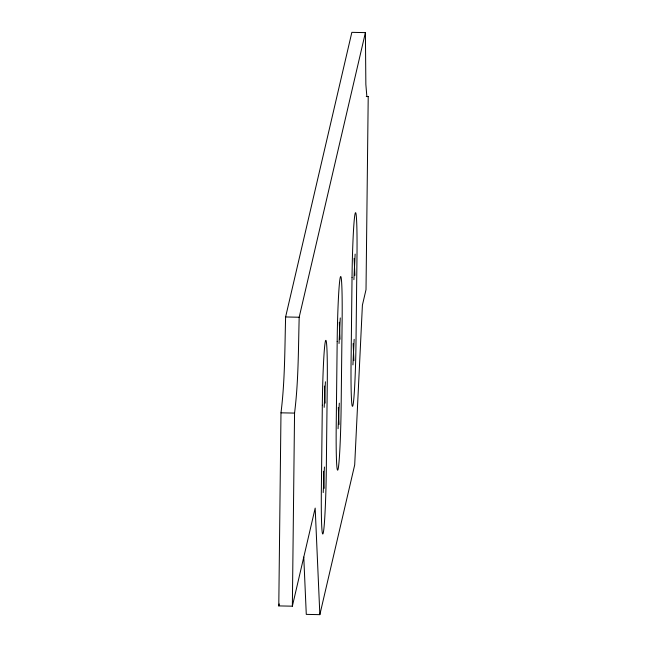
<?xml version="1.0" encoding="UTF-8"?>
<svg xmlns="http://www.w3.org/2000/svg" width="647" height="647" viewBox="0 0 647 647"><rect width="100%" height="100%" fill="white"/><g stroke="black" fill="none" stroke-linecap="round" stroke-linejoin="round"><path stroke-width="0.97" d="M319.853 614.65L315.178 508.089L292.355 606.182L278.784 605.907L280.984 412.826C284.955 381.051 284.761 348.927 285.61 316.965L351.847 32.35L365.409 32.617L365.854 84.442L366.865 96.581L368.216 96.557L366.016 289.646L362.401 305.174L354.693 464.934L319.853 614.65L306.282 614.383L303.775 557.075M292.355 606.182L294.555 413.093C298.526 381.326 298.324 349.202 299.181 317.24L365.409 32.617M324.179 407.351L325.417 381.787M323.209 492.569L324.446 467.013M339.036 343.508L340.273 317.944M338.066 428.735L339.303 403.17M353.893 279.666L355.13 254.109M352.922 364.892L354.152 339.327M278.784 605.907L279.245 603.95M366.275 96.516L368.216 96.557M285.61 316.965L299.181 317.24M280.984 412.826L294.555 413.093M354.135 258.363L354.888 275.412M353.165 343.589L353.909 360.638M339.279 322.206L340.031 339.254M338.308 407.424L339.06 424.472M324.422 386.041L325.174 403.089M323.451 471.267L324.204 488.315M322.319 405.208L321.349 490.434A54.332 2.305 -88.9 0 0 323.217 533.055A54.332 2.305 -88.9 0 0 326.306 469.148L327.277 383.93A54.332 2.305 -88.9 0 0 325.409 341.301A54.332 2.305 -88.9 0 0 322.319 405.208M337.176 341.365L336.205 426.591A54.332 2.305 -88.9 0 0 338.074 469.212A54.332 2.305 -88.9 0 0 341.155 405.313L342.134 320.087A54.332 2.305 -88.9 0 0 340.265 277.466A54.332 2.305 -88.9 0 0 337.176 341.365M352.033 277.531L351.062 362.749A54.332 2.305 -88.9 0 0 352.93 405.378A54.332 2.305 -88.9 0 0 356.012 341.47L356.99 256.244A54.332 2.305 -88.9 0 0 355.122 213.623A54.332 2.305 -88.9 0 0 352.033 277.531"/></g></svg>
